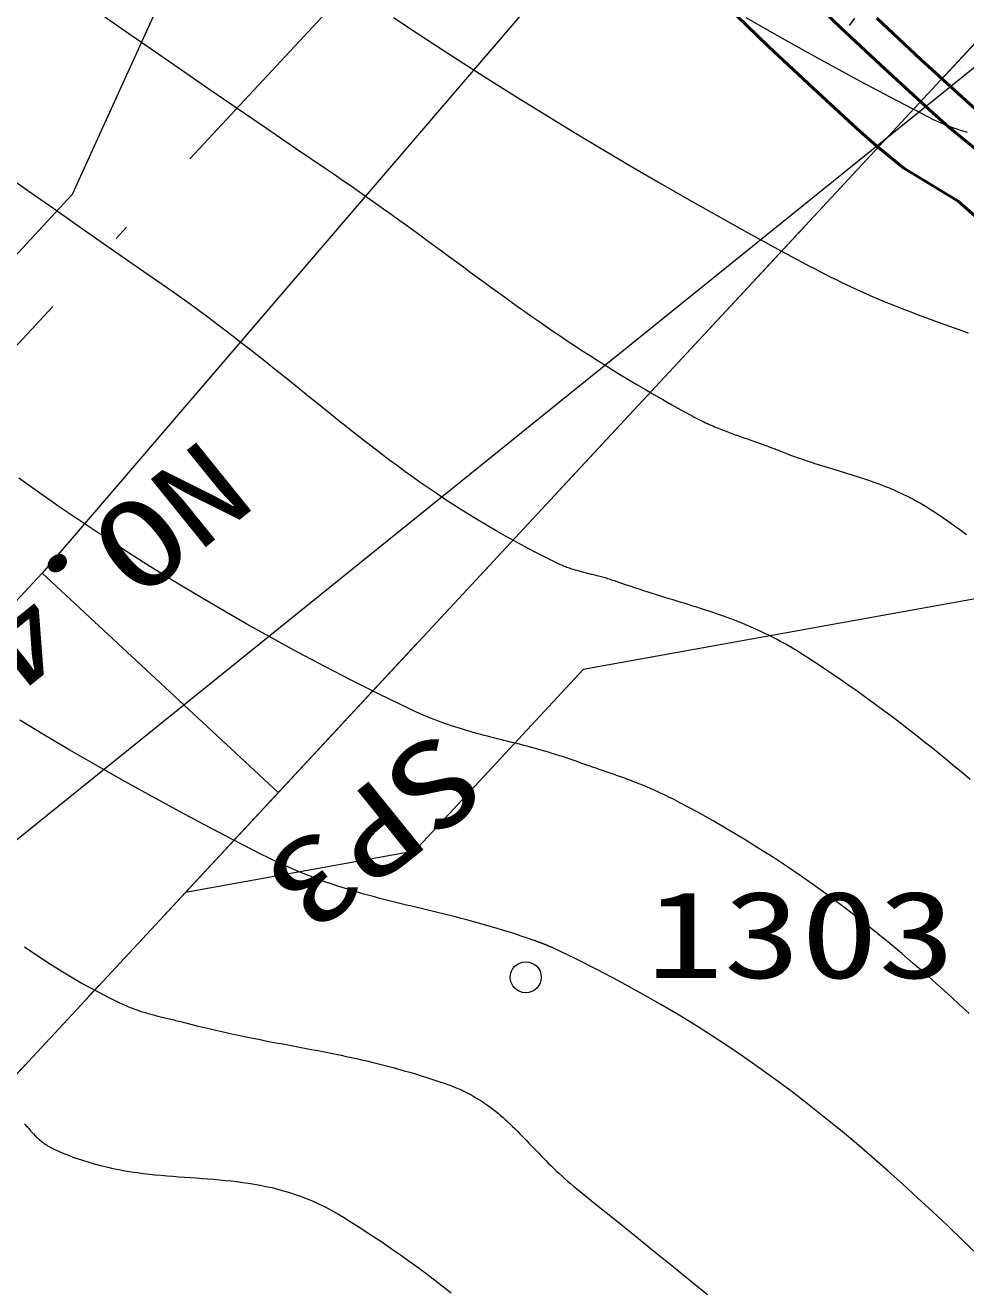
# Model space of a CAD drawing. Units: millimetres at full size, sheet at 1:500; details may follow other scales. Extents: x -209175 to 420500, y 0 to 351151.
# Drawn here: x 41871 to 49450, y 149877 to 160072 of the extents above; entities that cross this region are included whole.
import ezdxf
from ezdxf.enums import TextEntityAlignment as Align

# ---------------------------------------------------------------- set-up
doc = ezdxf.new("R2010")
doc.units = ezdxf.units.MM
doc.header["$LTSCALE"] = 500
doc.linetypes.add('USER1', pattern=[9.25, 6, -1.5, 0.25, -1.5])
for name, color, linetype, lineweight in [('D-BGD', 7, 'Continuous', 13), ('D-BGD-HICN', 7, 'Continuous', 13), ('D-BGD-LWCN', 8, 'Continuous', 13), ('D-BGD-TXT', 7, 'Continuous', 13), ('D-BMK', 2, 'USER1', 13), ('D-BMK-HTXT', 7, 'Continuous', 13), ('D-BYP-STR4', 1, 'Continuous', 50), ('D-BYP-STR6', 3, 'Continuous', 13), ('D-BYP-STR7', 4, 'Continuous', 50), ('D-BYP-STR8', 5, 'Continuous', 50), ('D-STR', 1, 'Continuous', 13), ('サーフェス_コンタ作成', 33, 'Continuous', 13)]:
    doc.layers.add(name, color=color, linetype=linetype, lineweight=lineweight)
doc.styles.add('ＭＳ ゴシック', font='')
doc.styles.get('ＭＳ ゴシック').set_extended_font_data('MS Gothic')

msp = doc.modelspace()

# ---------------------------------------------------------------- linework, layer by layer
at = {"layer": 'D-BGD'}
msp.add_circle((45904.2, 152395.9), 125, dxfattribs=at)
at = {"layer": 'D-BGD-HICN'}
for points in [[(42492.2, 160152.8), (42703.8, 160006.1), (42918.7, 159857.5), (43137, 159706.9), (43359, 159554.1), (43584.9, 159399.2), (43814.9, 159242), (44049.1, 159082.4), (44287.8, 158920.3), (44358.8, 158872), (44428.4, 158824.2), (44496.7, 158777), (44563.6, 158730.3), (44629.3, 158684.1), (44693.9, 158638.5), (44757.4, 158593.3), (44819.8, 158548.7), (44881.2, 158504.4), (44941.8, 158460.6), (45001.5, 158417.2), (45060.5, 158374.2), (45118.8, 158331.6), (45176.4, 158289.3), (45233.5, 158247.4), (45290, 158205.8), (45346.2, 158164.5), (45401.9, 158123.4), (45457.4, 158082.7), (45512.6, 158042.2), (45567.6, 158001.9), (45622.5, 157961.8), (45677.4, 157921.9), (45732.3, 157882.1), (45787.4, 157842.5), (45842.5, 157803.1), (45897.9, 157763.8), (45953.6, 157724.5), (46009.6, 157685.3), (46066.1, 157646.2), (46123, 157607.2), (46180.5, 157568.1), (46238.7, 157529.1), (46297.5, 157490), (46357, 157450.9), (46417.4, 157411.7), (46478.6, 157372.5), (46540.9, 157333.2), (46604.1, 157293.7), (46668.4, 157254.2), (46733.8, 157214.4), (46800.5, 157174.6), (46868.5, 157134.5), (46937.7, 157094.2), (47008.5, 157053.7), (47080.6, 157013), (47154.4, 156972), (47229.7, 156930.7), (47246, 156921.9), (47262, 156913.4), (47277.9, 156905.2), (47293.5, 156897.2), (47308.9, 156889.5), (47324.1, 156882), (47339.2, 156874.7), (47354.1, 156867.7), (47368.8, 156860.9), (47383.4, 156854.2), (47397.9, 156847.8), (47412.2, 156841.5), (47426.5, 156835.4), (47440.6, 156829.4), (47454.7, 156823.6), (47468.6, 156817.9), (47482.5, 156812.4), (47496.4, 156806.9), (47510.1, 156801.6), (47523.9, 156796.3), (47537.6, 156791.2), (47551.4, 156786.1), (47565.1, 156781.1), (47578.8, 156776.1), (47592.6, 156771.1), (47606.3, 156766.2), (47620.2, 156761.3), (47634, 156756.5), (47648, 156751.6), (47662, 156746.7), (47676.1, 156741.8), (47690.2, 156736.9), (47704.5, 156731.9), (47718.9, 156726.8), (47733.5, 156721.7), (47748.2, 156716.6), (47763, 156711.3), (47778, 156706), (47793.1, 156700.5), (47808.5, 156695), (47824, 156689.3), (47839.7, 156683.5), (47855.7, 156677.5), (47871.9, 156671.4), (47888.3, 156665.1), (47905, 156658.7), (47921.9, 156652), (47939.1, 156645.2), (47970.2, 156632.9), (48000.8, 156621), (48031.1, 156609.6), (48061, 156598.7), (48090.5, 156588.1), (48119.6, 156577.8), (48148.4, 156568), (48176.9, 156558.4), (48205.1, 156549.1), (48232.9, 156540.1), (48260.5, 156531.3), (48287.8, 156522.7), (48314.9, 156514.3), (48341.7, 156506), (48368.3, 156497.9), (48394.7, 156489.9), (48420.9, 156482), (48447, 156474.1), (48472.8, 156466.2), (48498.6, 156458.3), (48524.2, 156450.5), (48549.6, 156442.5), (48575, 156434.5), (48600.3, 156426.4), (48625.6, 156418.1), (48650.7, 156409.7), (48675.9, 156401.1), (48701, 156392.3), (48726.1, 156383.3), (48751.2, 156374), (48776.4, 156364.4), (48801.5, 156354.5), (48826.8, 156344.3), (48852.1, 156333.7), (48877.4, 156322.7), (48902.9, 156311.3), (48928.5, 156299.5), (48954.3, 156287.2), (48980.1, 156274.4), (49006.2, 156261.1), (49032.4, 156247.2), (49058.8, 156232.7), (49085.4, 156217.7), (49112.2, 156202), (49139.2, 156185.7), (49166.6, 156168.7), (49194.1, 156151.1), (49222, 156132.6), (49257.7, 156108.5), (49292.6, 156084.5), (49326.8, 156060.7), (49360.2, 156037.1), (49392.9, 156013.6), (49424.9, 155990.3), (49456.2, 155967.2)], [(41864.6, 151215.2), (41871.2, 151207.3), (41877.9, 151199.4), (41884.5, 151191.6), (41891.1, 151183.8), (41897.7, 151176.1), (41904.3, 151168.5), (41911, 151160.9), (41917.7, 151153.3), (41924.4, 151145.9), (41931.2, 151138.5), (41938.1, 151131.1), (41945, 151123.9), (41952.1, 151116.7), (41959.3, 151109.6), (41966.6, 151102.6), (41974.1, 151095.7), (41981.8, 151088.8), (41989.6, 151082.1), (41997.6, 151075.4), (42005.8, 151068.9), (42014.3, 151062.5), (42022.9, 151056.1), (42031.8, 151049.9), (42041, 151043.8), (42050.4, 151037.8), (42060.2, 151031.9), (42070.2, 151026.2), (42080.5, 151020.6), (42091.2, 151015.1), (42102.2, 151009.7), (42113.5, 151004.5), (42166.4, 150981.7), (42218.9, 150960.6), (42271, 150941.2), (42322.6, 150923.4), (42373.9, 150907.1), (42424.8, 150892.2), (42475.4, 150878.7), (42525.6, 150866.4), (42575.5, 150855.3), (42625.1, 150845.3), (42674.4, 150836.4), (42723.4, 150828.3), (42772.2, 150821.1), (42820.7, 150814.7), (42869, 150808.9), (42917.1, 150803.8), (42965, 150799.1), (43012.7, 150794.9), (43060.2, 150791.1), (43107.6, 150787.5), (43154.8, 150784.1), (43201.9, 150780.8), (43248.9, 150777.5), (43295.8, 150774.2), (43342.7, 150770.7), (43389.5, 150767), (43436.2, 150763), (43482.9, 150758.6), (43529.6, 150753.8), (43576.3, 150748.4), (43623, 150742.3), (43669.7, 150735.5), (43716.5, 150727.9), (43763.4, 150719.4), (43810.3, 150710), (43857.3, 150699.5), (43904.4, 150687.8), (43951.7, 150675), (43999.1, 150660.8), (44046.6, 150645.3), (44094.3, 150628.3), (44142.2, 150609.8), (44190.3, 150589.6), (44238.7, 150567.7), (44287.2, 150544), (44336, 150518.4), (44385.1, 150490.9), (44434.4, 150461.3), (44497.4, 150422), (44558.9, 150383), (44619.1, 150344.1), (44678, 150305.5), (44735.6, 150267), (44792, 150228.8), (44847.2, 150190.6), (44901.3, 150152.7), (44954.5, 150114.8), (45006.6, 150077), (45057.8, 150039.4), (45108.2, 150001.8), (45157.7, 149964.2), (45206.5, 149926.7), (45254.7, 149889.2), (45302.1, 149851.6)]]:
    msp.add_lwpolyline(points, dxfattribs=at)
at = {"layer": 'D-BGD-LWCN'}
for points in [[(44838.6, 160135.7), (45037.1, 160004), (45238.3, 159872.2), (45442.2, 159740.4), (45649.2, 159608.4), (45859.5, 159476.2), (46073.2, 159343.7), (46290.7, 159211), (46512.2, 159077.9), (46737.8, 158944.3), (46967.8, 158810.3), (47202.4, 158675.7), (47441.9, 158540.6), (47686.4, 158404.8), (47936.3, 158268.2), (48191.6, 158130.9), (48235.7, 158107.6), (48279.1, 158085), (48322, 158063.1), (48364.2, 158041.8), (48405.9, 158021.2), (48447, 158001.1), (48487.7, 157981.7), (48527.9, 157962.8), (48567.7, 157944.4), (48607, 157926.5), (48646, 157909.1), (48684.7, 157892.1), (48723, 157875.6), (48761.1, 157859.4), (48798.9, 157843.6), (48836.5, 157828.2), (48873.9, 157813.1), (48911.2, 157798.3), (48948.3, 157783.7), (48985.3, 157769.4), (49022.2, 157755.3), (49059.1, 157741.4), (49096, 157727.7), (49133, 157714.1), (49169.9, 157700.6), (49207, 157687.2), (49244.1, 157673.8), (49281.4, 157660.5), (49318.9, 157647.2), (49356.6, 157633.8), (49394.5, 157620.5), (49432.7, 157607), (49471.1, 157593.5)], [(47676.8, 160135.9), (47910.1, 160002.7), (48148.3, 159869.2), (48391.5, 159735.4), (48640, 159601.1), (48893.9, 159466.4), (49153.6, 159331.2), (49182.3, 159316.7), (49210.9, 159303.1), (49239.3, 159290.3), (49267.6, 159278.2), (49295.7, 159266.8), (49323.6, 159256.1), (49351.4, 159246), (49379, 159236.5), (49406.5, 159227.5), (49433.8, 159219), (49460.9, 159211)], [(49485.9, 153991), (49426.3, 154041.2), (49366.3, 154091.3), (49305.6, 154141.6), (49244.2, 154191.8), (49182.1, 154242.2), (49119.1, 154292.6), (49055.2, 154343.2), (48990.2, 154393.9), (48924.2, 154444.8), (48857, 154495.8), (48788.5, 154547.1), (48718.8, 154598.5), (48647.6, 154650.3), (48575, 154702.2), (48500.8, 154754.5), (48424.9, 154807), (48347.4, 154859.9), (48268, 154913.1), (48186.8, 154966.7), (48152.8, 154988.7), (48119.3, 155009.9), (48086, 155030.3), (48053.2, 155050), (48020.6, 155068.9), (47988.4, 155087.2), (47956.4, 155104.8), (47924.7, 155121.8), (47893.2, 155138.2), (47862, 155154.1), (47830.9, 155169.3), (47800.1, 155184.1), (47769.3, 155198.3), (47738.8, 155212.1), (47708.3, 155225.4), (47678, 155238.3), (47647.7, 155250.8), (47617.5, 155263), (47587.3, 155274.8), (47557.1, 155286.3), (47526.9, 155297.5), (47496.7, 155308.4), (47466.4, 155319.1), (47436.1, 155329.6), (47405.7, 155340), (47375.1, 155350.1), (47344.4, 155360.2), (47313.6, 155370.1), (47282.6, 155379.9), (47251.4, 155389.7), (47220, 155399.5), (47188.4, 155409.3), (47156.5, 155419.1), (47124.3, 155428.9), (47091.9, 155438.9), (47059.1, 155448.9), (47026, 155459.1), (46992.5, 155469.4), (46958.6, 155480), (46924.3, 155490.7), (46889.7, 155501.7), (46854.5, 155512.9), (46818.9, 155524.4), (46782.9, 155536.3), (46746.3, 155548.5), (46709.2, 155561), (46671.5, 155574), (46633.3, 155587.4), (46621.5, 155591.5), (46609.8, 155595.4), (46598.3, 155599.2), (46587, 155602.8), (46575.8, 155606.3), (46564.8, 155609.7), (46553.9, 155612.9), (46543.2, 155616), (46532.5, 155619.1), (46522, 155622), (46511.6, 155624.8), (46501.3, 155627.5), (46491.1, 155630.2), (46481, 155632.8), (46470.9, 155635.3), (46461, 155637.8), (46451.1, 155640.2), (46441.2, 155642.6), (46431.5, 155645), (46421.7, 155647.4), (46412, 155649.8), (46402.4, 155652.2), (46392.7, 155654.5), (46383.1, 155656.9), (46373.5, 155659.4), (46363.9, 155661.9), (46354.3, 155664.4), (46344.7, 155667), (46335.1, 155669.6), (46325.4, 155672.3), (46315.8, 155675.1), (46306.1, 155678), (46296.3, 155681), (46286.5, 155684), (46276.6, 155687.2), (46266.7, 155690.6), (46256.7, 155694), (46246.6, 155697.6), (46236.5, 155701.4), (46226.2, 155705.3), (46215.9, 155709.3), (46205.4, 155713.6), (46194.8, 155718), (46184.1, 155722.6), (46173.3, 155727.5), (46162.3, 155732.5), (46151.2, 155737.7), (46140, 155743.2), (46056.1, 155785.2), (45974.3, 155827.3), (45894.3, 155869.5), (45816.2, 155911.8), (45739.8, 155954.2), (45665, 155996.7), (45591.9, 156039.4), (45520.3, 156082.2), (45450.1, 156125.1), (45381.2, 156168.2), (45313.7, 156211.4), (45247.3, 156254.8), (45182, 156298.4), (45117.8, 156342.2), (45054.4, 156386.1), (44992, 156430.2), (44930.4, 156474.5), (44869.4, 156519.1), (44809.1, 156563.8), (44749.4, 156608.8), (44690.1, 156653.9), (44631.2, 156699.3), (44572.6, 156745), (44514.2, 156790.9), (44456, 156837), (44397.8, 156883.4), (44339.6, 156930), (44281.4, 156977), (44222.9, 157024.2), (44164.2, 157071.7), (44105.2, 157119.4), (44045.8, 157167.5), (43985.9, 157215.9), (43925.4, 157264.6), (43864.2, 157313.6), (43802.3, 157362.9), (43739.6, 157412.6), (43676, 157462.6), (43611.5, 157512.9), (43545.8, 157563.6), (43479.1, 157614.7), (43411.1, 157666.1), (43341.9, 157717.9), (43271.2, 157770.1), (43199.1, 157822.6), (43125.5, 157875.6), (43050.3, 157928.9), (42973.3, 157982.7), (42749.1, 158138.4), (42529, 158291.6), (42312.9, 158442.4), (42100.6, 158591), (41891.8, 158737.3), (41686.4, 158881.6)], [(49478.6, 152103.9), (49389.9, 152185.5), (49300.6, 152266.8), (49210.5, 152347.7), (49119.5, 152428.2), (49027.4, 152508.4), (48934, 152588.1), (48839.3, 152667.4), (48743, 152746.3), (48645, 152824.8), (48545.2, 152902.8), (48443.5, 152980.3), (48339.6, 153057.4), (48233.4, 153134.1), (48124.9, 153210.2), (48013.7, 153285.9), (47899.9, 153361), (47783.2, 153435.7), (47663.5, 153509.8), (47540.6, 153583.4), (47414.5, 153656.4), (47284.8, 153728.9), (47151.6, 153800.8), (47132.1, 153811.1), (47112.8, 153821.1), (47093.8, 153830.9), (47075.1, 153840.4), (47056.6, 153849.6), (47038.4, 153858.5), (47020.4, 153867.2), (47002.6, 153875.7), (46985, 153884), (46967.5, 153892), (46950.3, 153899.9), (46933.2, 153907.5), (46916.2, 153915), (46899.4, 153922.3), (46882.7, 153929.4), (46866.1, 153936.4), (46849.5, 153943.3), (46833, 153950), (46816.6, 153956.6), (46800.3, 153963.1), (46783.9, 153969.5), (46767.6, 153975.7), (46751.3, 153982), (46734.9, 153988.1), (46718.6, 153994.2), (46702.2, 154000.2), (46685.7, 154006.2), (46669.2, 154012.1), (46652.6, 154018.1), (46635.9, 154024), (46619.1, 154029.9), (46602.1, 154035.8), (46585, 154041.8), (46567.8, 154047.8), (46550.4, 154053.8), (46532.8, 154059.8), (46515, 154065.9), (46497, 154072.1), (46478.8, 154078.4), (46460.4, 154084.8), (46441.7, 154091.2), (46422.7, 154097.8), (46403.5, 154104.5), (46384, 154111.3), (46364.1, 154118.2), (46344, 154125.3), (46323.5, 154132.6), (46302.7, 154140), (46270.5, 154151.3), (46238.8, 154162.2), (46207.5, 154172.7), (46176.7, 154182.8), (46146.3, 154192.4), (46116.2, 154201.7), (46086.6, 154210.7), (46057.3, 154219.3), (46028.4, 154227.7), (45999.8, 154235.7), (45971.5, 154243.5), (45943.4, 154251.1), (45915.6, 154258.5), (45888.1, 154265.7), (45860.8, 154272.7), (45833.7, 154279.7), (45806.7, 154286.4), (45780, 154293.1), (45753.4, 154299.8), (45726.9, 154306.4), (45700.5, 154312.9), (45674.2, 154319.5), (45647.9, 154326.1), (45621.8, 154332.7), (45595.6, 154339.4), (45569.5, 154346.2), (45543.3, 154353.1), (45517.1, 154360.1), (45490.9, 154367.3), (45464.6, 154374.7), (45438.2, 154382.3), (45411.7, 154390.1), (45385.1, 154398.2), (45358.3, 154406.6), (45331.4, 154415.2), (45304.2, 154424.2), (45276.9, 154433.5), (45249.4, 154443.2), (45221.6, 154453.2), (45193.5, 154463.7), (45165.2, 154474.6), (45136.6, 154486), (45107.6, 154497.8), (45078.3, 154510.1), (45048.7, 154523), (45018.7, 154536.4), (44988.2, 154550.4), (44957.4, 154565), (44727.4, 154676.9), (44503, 154789.3), (44283.8, 154902.1), (44069.8, 155015.5), (43860.6, 155129.4), (43656, 155243.8), (43455.9, 155358.7), (43260, 155474.2), (43068.1, 155590.3), (42879.9, 155706.9), (42695.3, 155824.1), (42513.9, 155941.9), (42335.7, 156060.3), (42160.4, 156179.4), (41987.6, 156299), (41817.4, 156419.3)], [(49541.6, 150163.2), (49423.6, 150277.3), (49305, 150390.8), (49185.6, 150503.5), (49065.2, 150615.5), (48943.6, 150726.7), (48820.5, 150837.1), (48695.8, 150946.5), (48569.2, 151055.1), (48440.6, 151162.7), (48309.6, 151269.3), (48176.2, 151374.9), (48040, 151479.3), (47900.9, 151582.7), (47758.7, 151684.9), (47613.1, 151785.9), (47463.9, 151885.7), (47311, 151984.3), (47154, 152081.5), (46992.9, 152177.3), (46827.3, 152271.8), (46657.1, 152364.8), (46482, 152456.4), (46301.9, 152546.4), (46116.5, 152634.9), (46113, 152636.5), (46109.7, 152638), (46106.4, 152639.6), (46103.1, 152641.1), (46099.9, 152642.5), (46096.8, 152643.9), (46093.7, 152645.3), (46090.6, 152646.7), (46087.6, 152648), (46084.6, 152649.3), (46081.6, 152650.6), (46078.7, 152651.9), (46075.8, 152653.2), (46072.9, 152654.4), (46070.1, 152655.6), (46067.3, 152656.8), (46064.5, 152657.9), (46061.7, 152659.1), (46058.9, 152660.2), (46056.1, 152661.4), (46053.3, 152662.5), (46050.6, 152663.6), (46047.8, 152664.7), (46045.1, 152665.8), (46042.3, 152666.9), (46039.5, 152667.9), (46036.8, 152669), (46034, 152670.1), (46031.2, 152671.1), (46028.4, 152672.2), (46025.5, 152673.3), (46022.7, 152674.3), (46019.8, 152675.4), (46016.9, 152676.5), (46014, 152677.6), (46011, 152678.6), (46008, 152679.7), (46005, 152680.8), (46001.9, 152682), (45998.8, 152683.1), (45995.6, 152684.2), (45992.4, 152685.4), (45989.2, 152686.5), (45985.8, 152687.7), (45982.5, 152688.9), (45979.1, 152690.1), (45975.6, 152691.4), (45972, 152692.6), (45919.4, 152711), (45867.5, 152728.6), (45816.4, 152745.5), (45765.9, 152761.6), (45716.1, 152777.1), (45666.9, 152792), (45618.4, 152806.3), (45570.4, 152820.1), (45523, 152833.4), (45476.1, 152846.2), (45429.6, 152858.5), (45383.6, 152870.5), (45338.1, 152882.2), (45292.9, 152893.6), (45248.1, 152904.7), (45203.6, 152915.6), (45159.4, 152926.3), (45115.5, 152936.8), (45071.9, 152947.3), (45028.4, 152957.7), (44985.2, 152968.1), (44942, 152978.5), (44899, 152988.9), (44856.1, 152999.5), (44813.3, 153010.2), (44770.5, 153021.1), (44727.7, 153032.2), (44684.8, 153043.5), (44641.9, 153055.2), (44598.9, 153067.2), (44555.8, 153079.5), (44512.5, 153092.3), (44469, 153105.6), (44425.4, 153119.4), (44381.5, 153133.7), (44337.3, 153148.5), (44292.8, 153164), (44248, 153180.2), (44202.8, 153197), (44157.2, 153214.6), (44111.2, 153233), (44064.8, 153252.2), (44017.8, 153272.3), (43970.4, 153293.2), (43922.4, 153315.1), (43873.8, 153338), (43824.6, 153361.9), (43774.8, 153386.8), (43539.3, 153507.8), (43309.1, 153628.4), (43083.9, 153748.7), (42863.5, 153868.9), (42647.7, 153988.9), (42436.4, 154108.7), (42229.3, 154228.6), (42026.2, 154348.4), (41826.9, 154468.2)], [(41865.3, 152642.5), (41900.3, 152617.9), (41935.8, 152593.4), (41971.8, 152568.9), (42008.2, 152544.6), (42045.1, 152520.4), (42082.6, 152496.2), (42120.7, 152472.1), (42159.5, 152448.1), (42199, 152424.1), (42239.2, 152400.1), (42280.2, 152376.2), (42321.9, 152352.2), (42364.6, 152328.3), (42408.1, 152304.4), (42452.6, 152280.5), (42498.1, 152256.6), (42544.6, 152232.6), (42592.2, 152208.6), (42605.2, 152202.2), (42618, 152196), (42630.6, 152190), (42643.1, 152184.3), (42655.4, 152178.7), (42667.5, 152173.3), (42679.5, 152168.1), (42691.4, 152163.1), (42703.2, 152158.2), (42714.8, 152153.5), (42726.4, 152149), (42737.8, 152144.6), (42749.2, 152140.4), (42760.5, 152136.3), (42771.7, 152132.3), (42782.9, 152128.5), (42794, 152124.8), (42805.1, 152121.1), (42816.1, 152117.6), (42827.2, 152114.2), (42838.2, 152110.8), (42849.2, 152107.6), (42860.2, 152104.4), (42871.2, 152101.3), (42882.3, 152098.2), (42893.3, 152095.2), (42904.5, 152092.2), (42915.6, 152089.3), (42926.8, 152086.4), (42938.1, 152083.6), (42949.5, 152080.7), (42961, 152077.9), (42972.5, 152075), (42984.2, 152072.2), (42995.9, 152069.4), (43007.8, 152066.5), (43019.8, 152063.6), (43032, 152060.7), (43044.3, 152057.7), (43056.7, 152054.7), (43069.3, 152051.7), (43082.1, 152048.6), (43095.1, 152045.4), (43108.3, 152042.1), (43121.7, 152038.8), (43135.2, 152035.4), (43149, 152031.9), (43163.1, 152028.3), (43213.4, 152015.4), (43262.9, 152003), (43311.6, 151991.1), (43359.6, 151979.7), (43406.8, 151968.7), (43453.4, 151958.1), (43499.4, 151947.8), (43544.7, 151938), (43589.4, 151928.4), (43633.6, 151919.2), (43677.4, 151910.2), (43720.6, 151901.5), (43763.4, 151893), (43805.8, 151884.7), (43847.8, 151876.5), (43889.5, 151868.5), (43930.9, 151860.7), (43972, 151852.9), (44012.9, 151845.2), (44053.6, 151837.6), (44094.2, 151830), (44134.6, 151822.4), (44174.9, 151814.7), (44215.2, 151807), (44255.4, 151799.2), (44295.7, 151791.3), (44336, 151783.3), (44376.3, 151775.1), (44416.8, 151766.7), (44457.4, 151758.1), (44498.3, 151749.3), (44539.3, 151740.2), (44580.6, 151730.9), (44622.1, 151721.2), (44664, 151711.2), (44706.3, 151700.9), (44748.9, 151690.1), (44791.9, 151678.9), (44835.4, 151667.3), (44879.4, 151655.3), (44924, 151642.7), (44969, 151629.7), (45014.7, 151616.1), (45061, 151601.9), (45108, 151587.2), (45155.7, 151571.8), (45204.1, 151555.8), (45253.3, 151539.1), (45284.2, 151528.1), (45314.2, 151516.6), (45343.4, 151504.8), (45371.8, 151492.5), (45399.3, 151479.8), (45426.1, 151466.7), (45452.2, 151453.3), (45477.6, 151439.4), (45502.3, 151425.2), (45526.4, 151410.7), (45549.9, 151395.7), (45572.9, 151380.5), (45595.3, 151364.9), (45617.3, 151349), (45638.8, 151332.8), (45659.9, 151316.3), (45680.6, 151299.5), (45700.9, 151282.5), (45720.9, 151265.1), (45740.7, 151247.6), (45760.2, 151229.7), (45779.4, 151211.6), (45798.5, 151193.3), (45817.5, 151174.8), (45836.3, 151156.1), (45855, 151137.1), (45873.7, 151118), (45892.4, 151098.7), (45911.1, 151079.2), (45929.9, 151059.6), (45948.7, 151039.8), (45967.7, 151019.9), (45986.8, 150999.9), (46006.1, 150979.7), (46025.6, 150959.4), (46045.4, 150939), (46065.5, 150918.6), (46085.9, 150898), (46106.7, 150877.4), (46127.8, 150856.7), (46149.4, 150836), (46171.5, 150815.2), (46194, 150794.4), (46217.1, 150773.5), (46240.7, 150752.7), (46264.9, 150731.9), (46289.8, 150711), (46315.3, 150690.2), (46474, 150562.3), (46629.9, 150436.6), (46782.9, 150313), (46933.4, 150191.3), (47081.2, 150071.5), (47226.7, 149953.5), (47369.9, 149837.1)]]:
    msp.add_lwpolyline(points, dxfattribs=at)
at = {"layer": 'D-BMK'}
msp.add_line((30604.1, 145443.5), (78695.2, 197192), dxfattribs=at)
at = {"layer": 'D-BMK', "color": 6}
msp.add_line((33534.2, 142720.5), (81625.3, 194469), dxfattribs=at)
at = {"layer": 'D-BMK'}
msp.add_arc((-63853.3, 68233.2), 150000, 22.39568, 55.4167, dxfattribs=at)
at = {"layer": 'D-BMK-HTXT'}
msp.add_line((52873, 162440.3), (23146.7, 138448.9), dxfattribs=at)
at = {"layer": 'D-BYP-STR4'}
for radius, end in [(152000, 55.4167), (151500, 55.4167), (148500, 47.39147), (148000, 47.39147)]:
    msp.add_arc((-63853.3, 68233.2), radius, 22.39568, end, dxfattribs=at)
at = {"layer": 'D-BYP-STR6', "lineweight": 50}
msp.add_lwpolyline([(49756.8, 158328.3), (49389.8, 158653.8), (48950.7, 158920.6), (48732.5, 159098.5), (48576.5, 159238.3), (48216.6, 159567), (47862.1, 159899.5), (47513.4, 160236.2)], dxfattribs=at)
at = {"layer": 'D-BYP-STR7'}
for points in [[(49531.6, 159073.7), (49313.3, 159251.7), (49157.4, 159391.5), (48797.4, 159720.2), (48442.9, 160052.7), (48094.2, 160389.4)], [(49603.8, 159328.3), (49447.8, 159468.1), (49087.8, 159796.8), (48733.3, 160129.3)]]:
    msp.add_lwpolyline(points, dxfattribs=at)
at = {"layer": 'D-BYP-STR8'}
msp.add_arc((-66084.1, 65785.4), 168421.1, 23.53508, 58.38333, dxfattribs=at)
at = {"layer": 'D-STR'}
for p, q in [((40301.7, 150002.9), (76109.2, 188533.2)), ((48519.7, 163252.6), (42005.2, 155655.1)), ((43818.9, 162160.6), (42247.2, 158706.6)), ((42247.2, 158706.6), (40885.7, 157241.6)), ((42005.2, 155655.1), (38397.2, 151772.8)), ((43909.7, 153885.2), (42005.2, 155655.1)), ((50796.1, 155676.4), (46367.6, 154877.4)), ((46367.6, 154877.4), (45006.1, 153412.4)), ((45006.1, 153412.4), (43160.9, 153079.4))]:
    msp.add_line(p, q, dxfattribs=at)
at = {"layer": 'サーフェス_コンタ作成'}
msp.add_lwpolyline([(48554.2, 160131), (48511, 160071.6)], dxfattribs=at)

# ---------------------------------------------------------------- texts
at = {"layer": 'D-BGD-TXT', "style": 'ＭＳ ゴシック', "width": 1.3}
msp.add_text('1303.21', height=705, rotation=359.993, dxfattribs=at).set_placement((46874.6, 153093.9), align=Align.TOP_LEFT)
at = {"layer": 'D-BMK-HTXT', "style": 'ＭＳ ゴシック', "width": 1.3}
for s, p in [('NO.4+7.786', (43750.5, 156207.8)), ('SP3', (45634.7, 153873.2))]:
    msp.add_text(s, height=705, rotation=218.906, dxfattribs=at).set_placement(p, align=Align.TOP_LEFT)

doc.saveas('drawing.dxf')
